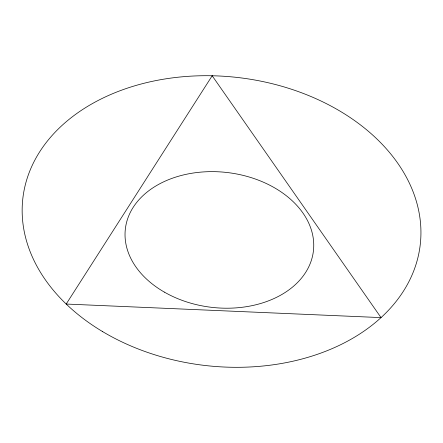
<?xml version="1.0" encoding="UTF-8"?>
<svg xmlns="http://www.w3.org/2000/svg" width="443" height="443" viewBox="0 0 443 443"><rect width="100%" height="100%" fill="white"/><g stroke="black" fill="none" stroke-linecap="round" stroke-linejoin="round"><path stroke-width="0.66" d="M212.18 75.77L66.201 304.042L381.03 317.609L212.18 75.77M164.364 292.114A94.675 67.857 6.7 0 0 313.284 251.973A94.675 67.857 6.7 0 0 180.5 175.688A94.675 67.857 6.7 0 0 164.364 292.114M102.626 331.613A200.042 144.911 6.7 0 0 419.615 249.226A200.042 144.911 6.7 0 0 142.397 83.683A200.042 144.911 6.7 0 0 102.626 331.613"/></g></svg>
